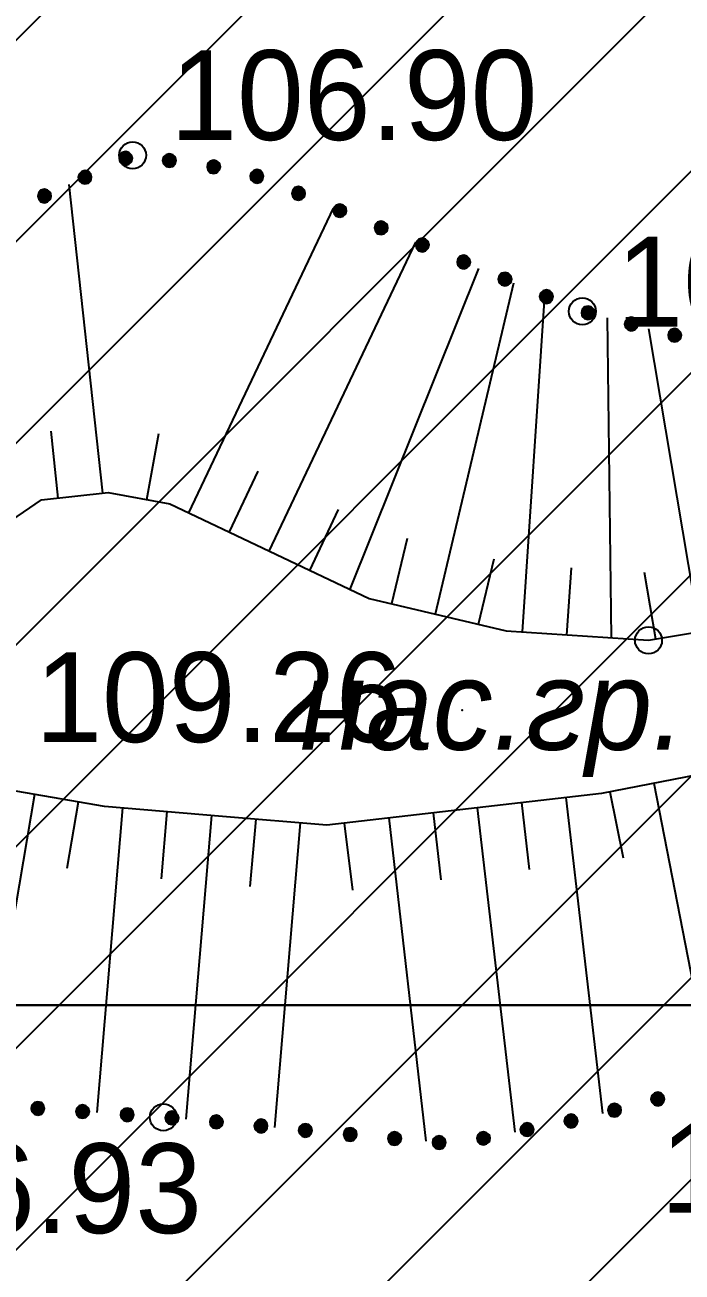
# Model space of a CAD drawing. Header units: millimetres. Extents: x 172667 to 1873135, y -274708 to 168495.
# Drawn here: x 1824393 to 1831713, y 12278 to 26165 of the extents above; entities that cross this region are included whole.
import ezdxf
from ezdxf.enums import TextEntityAlignment as Align

# ---------------------------------------------------------------- set-up
doc = ezdxf.new("R2010")
doc.units = ezdxf.units.MM
doc.linetypes.add('ADSK_Линия сетки', pattern=[25, 20, -2.5, 0, -2.5])
doc.layers.add('_ТОПО', color=253, linetype='Continuous')
doc.layers.add('SC007', color=7, linetype='Continuous')
doc.layers.add('Оси', color=10, linetype='Continuous', lineweight=0)
doc.styles.add('1', font='', dxfattribs={"height": 0.000909972})
doc.styles.add('F2', font='', dxfattribs={"height": 0.000909972})
doc.styles.get('1').set_extended_font_data('D431', italic=True)
doc.styles.get('F2').set_extended_font_data('D431')

# ---------------------------------------------------------------- blocks, each defined once
blk = doc.blocks.new('SYMBOL2060001')
at = {"layer": 'SC007'}
blk.add_circle((0, 0), 0.15, dxfattribs=at)

msp = doc.modelspace()

# ---------------------------------------------------------------- hatches: boundary and pattern name
h = msp.add_hatch()
h.set_pattern_fill('ANSI31', color=30, scale=500)
h.paths.add_polyline_path([(1815477.8, 83886.2), (1850035.1, 83412.2), (1849138.2, 7719.4), (1815477.8, 8078.9)])
at = {"layer": '_ТОПО', "linetype": 'ByBlock', "lineweight": -2}
for points in [[(1825516.2, 24605.1), (1825551.2, 24615.1), (1825581.2, 24640.1), (1825591.2, 24680.1), (1825581.2, 24715.1), (1825551.2, 24745.1), (1825516.2, 24755.1), (1825476.2, 24745.1), (1825451.2, 24715.1), (1825441.2, 24680.1), (1825451.2, 24640.1), (1825476.2, 24615.1)], [(1826001.2, 24580.1), (1826041.2, 24590.1), (1826066.2, 24620.1), (1826076.2, 24655.1), (1826066.2, 24695.1), (1826041.2, 24720.1), (1826001.2, 24730.1), (1825966.2, 24720.1), (1825936.2, 24695.1), (1825926.2, 24655.1), (1825936.2, 24620.1), (1825966.2, 24590.1)], [(1826496.2, 24510.1), (1826531.2, 24520.1), (1826561.2, 24550.1), (1826571.2, 24585.1), (1826561.2, 24625.1), (1826531.2, 24650.1), (1826496.2, 24660.1), (1826456.2, 24650.1), (1826431.2, 24625.1), (1826421.2, 24585.1), (1826431.2, 24550.1), (1826456.2, 24520.1)], [(1825061.2, 24395.1), (1825101.2, 24405.1), (1825126.2, 24430.1), (1825136.2, 24470.1), (1825126.2, 24505.1), (1825101.2, 24535.1), (1825061.2, 24545.1), (1825026.2, 24535.1), (1824996.2, 24505.1), (1824986.2, 24470.1), (1824996.2, 24430.1), (1825026.2, 24405.1)], [(1826976.2, 24405.1), (1827016.2, 24415.1), (1827041.2, 24440.1), (1827051.2, 24480.1), (1827041.2, 24515.1), (1827016.2, 24545.1), (1826976.2, 24555.1), (1826941.2, 24545.1), (1826911.2, 24515.1), (1826901.2, 24480.1), (1826911.2, 24440.1), (1826941.2, 24415.1)], [(1824611.2, 24185.1), (1824646.2, 24195.1), (1824676.2, 24225.1), (1824686.2, 24260.1), (1824676.2, 24300.1), (1824646.2, 24325.1), (1824611.2, 24335.1), (1824571.2, 24325.1), (1824546.2, 24300.1), (1824536.2, 24260.1), (1824546.2, 24225.1), (1824571.2, 24195.1)], [(1827441.2, 24215.1), (1827476.2, 24225.1), (1827506.2, 24250.1), (1827516.2, 24290.1), (1827506.2, 24325.1), (1827476.2, 24355.1), (1827441.2, 24365.1), (1827401.2, 24355.1), (1827376.2, 24325.1), (1827366.2, 24290.1), (1827376.2, 24250.1), (1827401.2, 24225.1)], [(1827901.2, 24025.1), (1827936.2, 24035.1), (1827966.2, 24060.1), (1827976.2, 24095.1), (1827966.2, 24135.1), (1827936.2, 24160.1), (1827901.2, 24170.1), (1827861.2, 24160.1), (1827836.2, 24135.1), (1827826.2, 24095.1), (1827836.2, 24060.1), (1827861.2, 24035.1)], [(1828361.2, 23830.1), (1828396.2, 23840.1), (1828426.2, 23870.1), (1828436.2, 23905.1), (1828426.2, 23945.1), (1828396.2, 23970.1), (1828361.2, 23980.1), (1828321.2, 23970.1), (1828296.2, 23945.1), (1828286.2, 23905.1), (1828296.2, 23870.1), (1828321.2, 23840.1)], [(1828821.2, 23640.1), (1828856.2, 23650.1), (1828886.2, 23680.1), (1828896.2, 23715.1), (1828886.2, 23755.1), (1828856.2, 23780.1), (1828821.2, 23790.1), (1828781.2, 23780.1), (1828756.2, 23755.1), (1828746.2, 23715.1), (1828756.2, 23680.1), (1828781.2, 23650.1)], [(1829281.2, 23450.1), (1829316.2, 23460.1), (1829346.2, 23485.1), (1829356.2, 23525.1), (1829346.2, 23560.1), (1829316.2, 23590.1), (1829281.2, 23600.1), (1829241.2, 23590.1), (1829216.2, 23560.1), (1829206.2, 23525.1), (1829216.2, 23485.1), (1829241.2, 23460.1)], [(1829741.2, 23260.1), (1829776.2, 23270.1), (1829806.2, 23295.1), (1829816.2, 23335.1), (1829806.2, 23370.1), (1829776.2, 23400.1), (1829741.2, 23410.1), (1829701.2, 23400.1), (1829676.2, 23370.1), (1829666.2, 23335.1), (1829676.2, 23295.1), (1829701.2, 23270.1)], [(1830201.2, 23065.1), (1830241.2, 23075.1), (1830266.2, 23105.1), (1830276.2, 23140.1), (1830266.2, 23180.1), (1830241.2, 23205.1), (1830201.2, 23215.1), (1830166.2, 23205.1), (1830136.2, 23180.1), (1830126.2, 23140.1), (1830136.2, 23105.1), (1830166.2, 23075.1)], [(1830666.2, 22885.1), (1830701.2, 22895.1), (1830731.2, 22920.1), (1830741.2, 22960.1), (1830731.2, 22995.1), (1830701.2, 23025.1), (1830666.2, 23035.1), (1830626.2, 23025.1), (1830601.2, 22995.1), (1830591.2, 22960.1), (1830601.2, 22920.1), (1830626.2, 22895.1)], [(1831146.2, 22760.1), (1831186.2, 22770.1), (1831211.2, 22795.1), (1831221.2, 22835.1), (1831211.2, 22870.1), (1831186.2, 22900.1), (1831146.2, 22910.1), (1831111.2, 22900.1), (1831081.2, 22870.1), (1831071.2, 22835.1), (1831081.2, 22795.1), (1831111.2, 22770.1)], [(1831631.2, 22635.1), (1831666.2, 22645.1), (1831696.2, 22670.1), (1831706.2, 22710.1), (1831696.2, 22745.1), (1831666.2, 22775.1), (1831631.2, 22785.1), (1831591.2, 22775.1), (1831566.2, 22745.1), (1831556.2, 22710.1), (1831566.2, 22670.1), (1831591.2, 22645.1)], [(1824536.2, 14025.1), (1824576.2, 14035.1), (1824601.2, 14065.1), (1824611.2, 14100.1), (1824601.2, 14135.1), (1824576.2, 14165.1), (1824536.2, 14175.1), (1824501.2, 14165.1), (1824471.2, 14135.1), (1824461.2, 14100.1), (1824471.2, 14065.1), (1824501.2, 14035.1)], [(1831441.2, 14130.1), (1831481.2, 14140.1), (1831506.2, 14170.1), (1831516.2, 14205.1), (1831506.2, 14245.1), (1831481.2, 14270.1), (1831441.2, 14280.1), (1831406.2, 14270.1), (1831376.2, 14245.1), (1831366.2, 14205.1), (1831376.2, 14170.1), (1831406.2, 14140.1)], [(1825036.2, 13990.1), (1825071.2, 14000.1), (1825101.2, 14030.1), (1825111.2, 14065.1), (1825101.2, 14105.1), (1825071.2, 14130.1), (1825036.2, 14140.1), (1824996.2, 14130.1), (1824971.2, 14105.1), (1824961.2, 14065.1), (1824971.2, 14030.1), (1824996.2, 14000.1)], [(1825531.2, 13955.1), (1825571.2, 13965.1), (1825596.2, 13995.1), (1825606.2, 14030.1), (1825596.2, 14070.1), (1825571.2, 14095.1), (1825531.2, 14105.1), (1825496.2, 14095.1), (1825466.2, 14070.1), (1825456.2, 14030.1), (1825466.2, 13995.1), (1825496.2, 13965.1)], [(1826031.2, 13920.1), (1826066.2, 13930.1), (1826096.2, 13955.1), (1826106.2, 13995.1), (1826096.2, 14030.1), (1826066.2, 14060.1), (1826031.2, 14070.1), (1825991.2, 14060.1), (1825966.2, 14030.1), (1825956.2, 13995.1), (1825966.2, 13955.1), (1825991.2, 13930.1)], [(1830476.2, 13885.1), (1830516.2, 13895.1), (1830541.2, 13925.1), (1830551.2, 13960.1), (1830541.2, 14000.1), (1830516.2, 14025.1), (1830476.2, 14035.1), (1830441.2, 14025.1), (1830411.2, 14000.1), (1830401.2, 13960.1), (1830411.2, 13925.1), (1830441.2, 13895.1)], [(1830961.2, 14005.1), (1830996.2, 14015.1), (1831026.2, 14045.1), (1831036.2, 14080.1), (1831026.2, 14120.1), (1830996.2, 14145.1), (1830961.2, 14155.1), (1830921.2, 14145.1), (1830896.2, 14120.1), (1830886.2, 14080.1), (1830896.2, 14045.1), (1830921.2, 14015.1)], [(1826526.2, 13875.1), (1826561.2, 13885.1), (1826591.2, 13910.1), (1826601.2, 13950.1), (1826591.2, 13985.1), (1826561.2, 14015.1), (1826526.2, 14025.1), (1826486.2, 14015.1), (1826461.2, 13985.1), (1826451.2, 13950.1), (1826461.2, 13910.1), (1826486.2, 13885.1)], [(1827021.2, 13830.1), (1827061.2, 13840.1), (1827086.2, 13865.1), (1827096.2, 13905.1), (1827086.2, 13940.1), (1827061.2, 13970.1), (1827021.2, 13980.1), (1826986.2, 13970.1), (1826956.2, 13940.1), (1826946.2, 13905.1), (1826956.2, 13865.1), (1826986.2, 13840.1)], [(1827516.2, 13780.1), (1827556.2, 13790.1), (1827581.2, 13820.1), (1827591.2, 13855.1), (1827581.2, 13895.1), (1827556.2, 13920.1), (1827516.2, 13930.1), (1827481.2, 13920.1), (1827451.2, 13895.1), (1827441.2, 13855.1), (1827451.2, 13820.1), (1827481.2, 13790.1)], [(1829986.2, 13790.1), (1830026.2, 13800.1), (1830051.2, 13825.1), (1830061.2, 13865.1), (1830051.2, 13900.1), (1830026.2, 13930.1), (1829986.2, 13940.1), (1829951.2, 13930.1), (1829921.2, 13900.1), (1829911.2, 13865.1), (1829921.2, 13825.1), (1829951.2, 13800.1)], [(1828016.2, 13735.1), (1828051.2, 13745.1), (1828081.2, 13775.1), (1828091.2, 13810.1), (1828081.2, 13850.1), (1828051.2, 13875.1), (1828016.2, 13885.1), (1827976.2, 13875.1), (1827951.2, 13850.1), (1827941.2, 13810.1), (1827951.2, 13775.1), (1827976.2, 13745.1)], [(1828511.2, 13690.1), (1828546.2, 13700.1), (1828576.2, 13730.1), (1828586.2, 13765.1), (1828576.2, 13805.1), (1828546.2, 13830.1), (1828511.2, 13840.1), (1828471.2, 13830.1), (1828446.2, 13805.1), (1828436.2, 13765.1), (1828446.2, 13730.1), (1828471.2, 13700.1)], [(1829006.2, 13645.1), (1829046.2, 13655.1), (1829071.2, 13685.1), (1829081.2, 13720.1), (1829071.2, 13760.1), (1829046.2, 13785.1), (1829006.2, 13795.1), (1828971.2, 13785.1), (1828941.2, 13760.1), (1828931.2, 13720.1), (1828941.2, 13685.1), (1828971.2, 13655.1)], [(1829501.2, 13695.1), (1829536.2, 13705.1), (1829566.2, 13730.1), (1829576.2, 13770.1), (1829566.2, 13805.1), (1829536.2, 13830.1), (1829501.2, 13840.1), (1829461.2, 13830.1), (1829436.2, 13805.1), (1829426.2, 13770.1), (1829436.2, 13730.1), (1829461.2, 13705.1)]]:
    msp.add_hatch(color=8, dxfattribs=at).paths.add_polyline_path(points)

# ---------------------------------------------------------------- linework, layer by layer
at = {"lineweight": 30, "elevation": 3738.5}
msp.add_lwpolyline([(1840615.2, 75499), (1817365.2, 75499), (1817365.2, 15249), (1840615.2, 15249)], close=True, dxfattribs=at)
at = {"layer": '_ТОПО', "color": 8, "linetype": 'ByBlock', "lineweight": -2}
for p, q in [((1825260, 20951.3, 97423.8), (1824884.6, 24387.2, 97423.8)), ((1826220, 20731.3, 97423.8), (1827830.1, 24126.3, 97423.8)), ((1827115, 20306.3, 97423.8), (1828749.1, 23745, 97423.8)), ((1828015, 19881.3, 97423.8), (1829449.4, 23454.4, 97423.8)), ((1828965, 19606.3, 97423.8), (1829837.1, 23293.6, 97423.8)), ((1829935, 19406.3, 97423.8), (1830184.2, 23149.6, 97423.8)), ((1830925, 19341.3, 97423.8), (1830883.9, 22902.7, 97423.8)), ((1831910, 19406.3, 97423.8), (1831343.8, 22782.9, 97423.8)), ((1824765, 20896.3, 97423.8), (1824685, 21641.3, 97423.8)), ((1825750, 20881.3, 97423.8), (1825885, 21616.3, 97423.8)), ((1826670, 20521.3, 97423.8), (1826990, 21196.3, 97423.8)), ((1827565, 20091.3, 97423.8), (1827885, 20771.3, 97423.8)), ((1828480, 19721.3, 97423.8), (1828655, 20451.3, 97423.8)), ((1829445, 19491.3, 97423.8), (1829620, 20221.3, 97423.8)), ((1830430, 19371.3, 97423.8), (1830480, 20121.3, 97423.8)), ((1831420, 19326.3, 97423.8), (1831295, 20066.3, 97423.8)), ((1831400, 17721.3, 97423.8), (1832050.8, 14367.3, 97423.8)), ((1824500, 17596.3, 97423.8), (1823908.1, 14144.3, 97423.8)), ((1824985, 17511.3, 97423.8), (1824860, 16771.3, 97423.8)), ((1829925, 17506.3, 97423.8), (1830010, 16761.3, 97423.8)), ((1830420, 17561.3, 97423.8), (1830826, 14045, 97423.8)), ((1830910, 17626.3, 97423.8), (1831055, 16891.3, 97423.8)), ((1825480, 17446.3, 97423.8), (1825195.4, 14054, 97423.8)), ((1825975, 17406.3, 97423.8), (1825910, 16656.3, 97423.8)), ((1826470, 17361.3, 97423.8), (1826186.2, 13979.2, 97423.8)), ((1828940, 17391.3, 97423.8), (1829025, 16646.3, 97423.8)), ((1829430, 17446.3, 97423.8), (1829849.8, 13837.4, 97423.8)), ((1826965, 17321.3, 97423.8), (1826900, 16571.3, 97423.8)), ((1827460, 17281.3, 97423.8), (1827172.5, 13889, 97423.8)), ((1827950, 17276.3, 97423.8), (1828040, 16531.3, 97423.8)), ((1828445, 17336.3, 97423.8), (1828860.5, 13734.7, 97423.8))]:
    msp.add_line(p, q, dxfattribs=at)
at = {"layer": '_ТОПО', "color": 8, "linetype": 'ByBlock', "lineweight": -2, "elevation": 96285.1, "flags": 128}
for points in [[(1825516.2, 24605.1), (1825551.2, 24615.1), (1825581.2, 24640.1), (1825591.2, 24680.1), (1825581.2, 24715.1), (1825551.2, 24745.1), (1825516.2, 24755.1), (1825476.2, 24745.1), (1825451.2, 24715.1), (1825441.2, 24680.1), (1825451.2, 24640.1), (1825476.2, 24615.1), (1825516.2, 24605.1)], [(1825516.2, 24605.1), (1825551.2, 24615.1), (1825581.2, 24640.1), (1825591.2, 24680.1), (1825581.2, 24715.1), (1825551.2, 24745.1), (1825516.2, 24755.1), (1825476.2, 24745.1), (1825451.2, 24715.1), (1825441.2, 24680.1), (1825451.2, 24640.1), (1825476.2, 24615.1), (1825516.2, 24605.1)], [(1826001.2, 24580.1), (1826041.2, 24590.1), (1826066.2, 24620.1), (1826076.2, 24655.1), (1826066.2, 24695.1), (1826041.2, 24720.1), (1826001.2, 24730.1), (1825966.2, 24720.1), (1825936.2, 24695.1), (1825926.2, 24655.1), (1825936.2, 24620.1), (1825966.2, 24590.1), (1826001.2, 24580.1)], [(1826001.2, 24580.1), (1826041.2, 24590.1), (1826066.2, 24620.1), (1826076.2, 24655.1), (1826066.2, 24695.1), (1826041.2, 24720.1), (1826001.2, 24730.1), (1825966.2, 24720.1), (1825936.2, 24695.1), (1825926.2, 24655.1), (1825936.2, 24620.1), (1825966.2, 24590.1), (1826001.2, 24580.1)], [(1826496.2, 24510.1), (1826531.2, 24520.1), (1826561.2, 24550.1), (1826571.2, 24585.1), (1826561.2, 24625.1), (1826531.2, 24650.1), (1826496.2, 24660.1), (1826456.2, 24650.1), (1826431.2, 24625.1), (1826421.2, 24585.1), (1826431.2, 24550.1), (1826456.2, 24520.1), (1826496.2, 24510.1)], [(1826496.2, 24510.1), (1826531.2, 24520.1), (1826561.2, 24550.1), (1826571.2, 24585.1), (1826561.2, 24625.1), (1826531.2, 24650.1), (1826496.2, 24660.1), (1826456.2, 24650.1), (1826431.2, 24625.1), (1826421.2, 24585.1), (1826431.2, 24550.1), (1826456.2, 24520.1), (1826496.2, 24510.1)], [(1825061.2, 24395.1), (1825101.2, 24405.1), (1825126.2, 24430.1), (1825136.2, 24470.1), (1825126.2, 24505.1), (1825101.2, 24535.1), (1825061.2, 24545.1), (1825026.2, 24535.1), (1824996.2, 24505.1), (1824986.2, 24470.1), (1824996.2, 24430.1), (1825026.2, 24405.1), (1825061.2, 24395.1)], [(1825061.2, 24395.1), (1825101.2, 24405.1), (1825126.2, 24430.1), (1825136.2, 24470.1), (1825126.2, 24505.1), (1825101.2, 24535.1), (1825061.2, 24545.1), (1825026.2, 24535.1), (1824996.2, 24505.1), (1824986.2, 24470.1), (1824996.2, 24430.1), (1825026.2, 24405.1), (1825061.2, 24395.1)], [(1826976.2, 24405.1), (1827016.2, 24415.1), (1827041.2, 24440.1), (1827051.2, 24480.1), (1827041.2, 24515.1), (1827016.2, 24545.1), (1826976.2, 24555.1), (1826941.2, 24545.1), (1826911.2, 24515.1), (1826901.2, 24480.1), (1826911.2, 24440.1), (1826941.2, 24415.1), (1826976.2, 24405.1)], [(1826976.2, 24405.1), (1827016.2, 24415.1), (1827041.2, 24440.1), (1827051.2, 24480.1), (1827041.2, 24515.1), (1827016.2, 24545.1), (1826976.2, 24555.1), (1826941.2, 24545.1), (1826911.2, 24515.1), (1826901.2, 24480.1), (1826911.2, 24440.1), (1826941.2, 24415.1), (1826976.2, 24405.1)], [(1824611.2, 24185.1), (1824646.2, 24195.1), (1824676.2, 24225.1), (1824686.2, 24260.1), (1824676.2, 24300.1), (1824646.2, 24325.1), (1824611.2, 24335.1), (1824571.2, 24325.1), (1824546.2, 24300.1), (1824536.2, 24260.1), (1824546.2, 24225.1), (1824571.2, 24195.1), (1824611.2, 24185.1)], [(1824611.2, 24185.1), (1824646.2, 24195.1), (1824676.2, 24225.1), (1824686.2, 24260.1), (1824676.2, 24300.1), (1824646.2, 24325.1), (1824611.2, 24335.1), (1824571.2, 24325.1), (1824546.2, 24300.1), (1824536.2, 24260.1), (1824546.2, 24225.1), (1824571.2, 24195.1), (1824611.2, 24185.1)], [(1827441.2, 24215.1), (1827476.2, 24225.1), (1827506.2, 24250.1), (1827516.2, 24290.1), (1827506.2, 24325.1), (1827476.2, 24355.1), (1827441.2, 24365.1), (1827401.2, 24355.1), (1827376.2, 24325.1), (1827366.2, 24290.1), (1827376.2, 24250.1), (1827401.2, 24225.1), (1827441.2, 24215.1)], [(1827441.2, 24215.1), (1827476.2, 24225.1), (1827506.2, 24250.1), (1827516.2, 24290.1), (1827506.2, 24325.1), (1827476.2, 24355.1), (1827441.2, 24365.1), (1827401.2, 24355.1), (1827376.2, 24325.1), (1827366.2, 24290.1), (1827376.2, 24250.1), (1827401.2, 24225.1), (1827441.2, 24215.1)], [(1827901.2, 24025.1), (1827936.2, 24035.1), (1827966.2, 24060.1), (1827976.2, 24095.1), (1827966.2, 24135.1), (1827936.2, 24160.1), (1827901.2, 24170.1), (1827861.2, 24160.1), (1827836.2, 24135.1), (1827826.2, 24095.1), (1827836.2, 24060.1), (1827861.2, 24035.1), (1827901.2, 24025.1)], [(1827901.2, 24025.1), (1827936.2, 24035.1), (1827966.2, 24060.1), (1827976.2, 24095.1), (1827966.2, 24135.1), (1827936.2, 24160.1), (1827901.2, 24170.1), (1827861.2, 24160.1), (1827836.2, 24135.1), (1827826.2, 24095.1), (1827836.2, 24060.1), (1827861.2, 24035.1), (1827901.2, 24025.1)], [(1828361.2, 23830.1), (1828396.2, 23840.1), (1828426.2, 23870.1), (1828436.2, 23905.1), (1828426.2, 23945.1), (1828396.2, 23970.1), (1828361.2, 23980.1), (1828321.2, 23970.1), (1828296.2, 23945.1), (1828286.2, 23905.1), (1828296.2, 23870.1), (1828321.2, 23840.1), (1828361.2, 23830.1)], [(1828361.2, 23830.1), (1828396.2, 23840.1), (1828426.2, 23870.1), (1828436.2, 23905.1), (1828426.2, 23945.1), (1828396.2, 23970.1), (1828361.2, 23980.1), (1828321.2, 23970.1), (1828296.2, 23945.1), (1828286.2, 23905.1), (1828296.2, 23870.1), (1828321.2, 23840.1), (1828361.2, 23830.1)], [(1828821.2, 23640.1), (1828856.2, 23650.1), (1828886.2, 23680.1), (1828896.2, 23715.1), (1828886.2, 23755.1), (1828856.2, 23780.1), (1828821.2, 23790.1), (1828781.2, 23780.1), (1828756.2, 23755.1), (1828746.2, 23715.1), (1828756.2, 23680.1), (1828781.2, 23650.1), (1828821.2, 23640.1)], [(1828821.2, 23640.1), (1828856.2, 23650.1), (1828886.2, 23680.1), (1828896.2, 23715.1), (1828886.2, 23755.1), (1828856.2, 23780.1), (1828821.2, 23790.1), (1828781.2, 23780.1), (1828756.2, 23755.1), (1828746.2, 23715.1), (1828756.2, 23680.1), (1828781.2, 23650.1), (1828821.2, 23640.1)], [(1829281.2, 23450.1), (1829316.2, 23460.1), (1829346.2, 23485.1), (1829356.2, 23525.1), (1829346.2, 23560.1), (1829316.2, 23590.1), (1829281.2, 23600.1), (1829241.2, 23590.1), (1829216.2, 23560.1), (1829206.2, 23525.1), (1829216.2, 23485.1), (1829241.2, 23460.1), (1829281.2, 23450.1)], [(1829281.2, 23450.1), (1829316.2, 23460.1), (1829346.2, 23485.1), (1829356.2, 23525.1), (1829346.2, 23560.1), (1829316.2, 23590.1), (1829281.2, 23600.1), (1829241.2, 23590.1), (1829216.2, 23560.1), (1829206.2, 23525.1), (1829216.2, 23485.1), (1829241.2, 23460.1), (1829281.2, 23450.1)], [(1829741.2, 23260.1), (1829776.2, 23270.1), (1829806.2, 23295.1), (1829816.2, 23335.1), (1829806.2, 23370.1), (1829776.2, 23400.1), (1829741.2, 23410.1), (1829701.2, 23400.1), (1829676.2, 23370.1), (1829666.2, 23335.1), (1829676.2, 23295.1), (1829701.2, 23270.1), (1829741.2, 23260.1)], [(1829741.2, 23260.1), (1829776.2, 23270.1), (1829806.2, 23295.1), (1829816.2, 23335.1), (1829806.2, 23370.1), (1829776.2, 23400.1), (1829741.2, 23410.1), (1829701.2, 23400.1), (1829676.2, 23370.1), (1829666.2, 23335.1), (1829676.2, 23295.1), (1829701.2, 23270.1), (1829741.2, 23260.1)], [(1830201.2, 23065.1), (1830241.2, 23075.1), (1830266.2, 23105.1), (1830276.2, 23140.1), (1830266.2, 23180.1), (1830241.2, 23205.1), (1830201.2, 23215.1), (1830166.2, 23205.1), (1830136.2, 23180.1), (1830126.2, 23140.1), (1830136.2, 23105.1), (1830166.2, 23075.1), (1830201.2, 23065.1)], [(1830201.2, 23065.1), (1830241.2, 23075.1), (1830266.2, 23105.1), (1830276.2, 23140.1), (1830266.2, 23180.1), (1830241.2, 23205.1), (1830201.2, 23215.1), (1830166.2, 23205.1), (1830136.2, 23180.1), (1830126.2, 23140.1), (1830136.2, 23105.1), (1830166.2, 23075.1), (1830201.2, 23065.1)], [(1830666.2, 22885.1), (1830701.2, 22895.1), (1830731.2, 22920.1), (1830741.2, 22960.1), (1830731.2, 22995.1), (1830701.2, 23025.1), (1830666.2, 23035.1), (1830626.2, 23025.1), (1830601.2, 22995.1), (1830591.2, 22960.1), (1830601.2, 22920.1), (1830626.2, 22895.1), (1830666.2, 22885.1)], [(1830666.2, 22885.1), (1830701.2, 22895.1), (1830731.2, 22920.1), (1830741.2, 22960.1), (1830731.2, 22995.1), (1830701.2, 23025.1), (1830666.2, 23035.1), (1830626.2, 23025.1), (1830601.2, 22995.1), (1830591.2, 22960.1), (1830601.2, 22920.1), (1830626.2, 22895.1), (1830666.2, 22885.1)], [(1831146.2, 22760.1), (1831186.2, 22770.1), (1831211.2, 22795.1), (1831221.2, 22835.1), (1831211.2, 22870.1), (1831186.2, 22900.1), (1831146.2, 22910.1), (1831111.2, 22900.1), (1831081.2, 22870.1), (1831071.2, 22835.1), (1831081.2, 22795.1), (1831111.2, 22770.1), (1831146.2, 22760.1)], [(1831146.2, 22760.1), (1831186.2, 22770.1), (1831211.2, 22795.1), (1831221.2, 22835.1), (1831211.2, 22870.1), (1831186.2, 22900.1), (1831146.2, 22910.1), (1831111.2, 22900.1), (1831081.2, 22870.1), (1831071.2, 22835.1), (1831081.2, 22795.1), (1831111.2, 22770.1), (1831146.2, 22760.1)], [(1831631.2, 22635.1), (1831666.2, 22645.1), (1831696.2, 22670.1), (1831706.2, 22710.1), (1831696.2, 22745.1), (1831666.2, 22775.1), (1831631.2, 22785.1), (1831591.2, 22775.1), (1831566.2, 22745.1), (1831556.2, 22710.1), (1831566.2, 22670.1), (1831591.2, 22645.1), (1831631.2, 22635.1)], [(1831631.2, 22635.1), (1831666.2, 22645.1), (1831696.2, 22670.1), (1831706.2, 22710.1), (1831696.2, 22745.1), (1831666.2, 22775.1), (1831631.2, 22785.1), (1831591.2, 22775.1), (1831566.2, 22745.1), (1831556.2, 22710.1), (1831566.2, 22670.1), (1831591.2, 22645.1), (1831631.2, 22635.1)], [(1824536.2, 14025.1), (1824576.2, 14035.1), (1824601.2, 14065.1), (1824611.2, 14100.1), (1824601.2, 14135.1), (1824576.2, 14165.1), (1824536.2, 14175.1), (1824501.2, 14165.1), (1824471.2, 14135.1), (1824461.2, 14100.1), (1824471.2, 14065.1), (1824501.2, 14035.1), (1824536.2, 14025.1)], [(1824536.2, 14025.1), (1824576.2, 14035.1), (1824601.2, 14065.1), (1824611.2, 14100.1), (1824601.2, 14135.1), (1824576.2, 14165.1), (1824536.2, 14175.1), (1824501.2, 14165.1), (1824471.2, 14135.1), (1824461.2, 14100.1), (1824471.2, 14065.1), (1824501.2, 14035.1), (1824536.2, 14025.1)], [(1831441.2, 14130.1), (1831481.2, 14140.1), (1831506.2, 14170.1), (1831516.2, 14205.1), (1831506.2, 14245.1), (1831481.2, 14270.1), (1831441.2, 14280.1), (1831406.2, 14270.1), (1831376.2, 14245.1), (1831366.2, 14205.1), (1831376.2, 14170.1), (1831406.2, 14140.1), (1831441.2, 14130.1)], [(1831441.2, 14130.1), (1831481.2, 14140.1), (1831506.2, 14170.1), (1831516.2, 14205.1), (1831506.2, 14245.1), (1831481.2, 14270.1), (1831441.2, 14280.1), (1831406.2, 14270.1), (1831376.2, 14245.1), (1831366.2, 14205.1), (1831376.2, 14170.1), (1831406.2, 14140.1), (1831441.2, 14130.1)], [(1825036.2, 13990.1), (1825071.2, 14000.1), (1825101.2, 14030.1), (1825111.2, 14065.1), (1825101.2, 14105.1), (1825071.2, 14130.1), (1825036.2, 14140.1), (1824996.2, 14130.1), (1824971.2, 14105.1), (1824961.2, 14065.1), (1824971.2, 14030.1), (1824996.2, 14000.1), (1825036.2, 13990.1)], [(1825036.2, 13990.1), (1825071.2, 14000.1), (1825101.2, 14030.1), (1825111.2, 14065.1), (1825101.2, 14105.1), (1825071.2, 14130.1), (1825036.2, 14140.1), (1824996.2, 14130.1), (1824971.2, 14105.1), (1824961.2, 14065.1), (1824971.2, 14030.1), (1824996.2, 14000.1), (1825036.2, 13990.1)], [(1825531.2, 13955.1), (1825571.2, 13965.1), (1825596.2, 13995.1), (1825606.2, 14030.1), (1825596.2, 14070.1), (1825571.2, 14095.1), (1825531.2, 14105.1), (1825496.2, 14095.1), (1825466.2, 14070.1), (1825456.2, 14030.1), (1825466.2, 13995.1), (1825496.2, 13965.1), (1825531.2, 13955.1)], [(1825531.2, 13955.1), (1825571.2, 13965.1), (1825596.2, 13995.1), (1825606.2, 14030.1), (1825596.2, 14070.1), (1825571.2, 14095.1), (1825531.2, 14105.1), (1825496.2, 14095.1), (1825466.2, 14070.1), (1825456.2, 14030.1), (1825466.2, 13995.1), (1825496.2, 13965.1), (1825531.2, 13955.1)], [(1826031.2, 13920.1), (1826066.2, 13930.1), (1826096.2, 13955.1), (1826106.2, 13995.1), (1826096.2, 14030.1), (1826066.2, 14060.1), (1826031.2, 14070.1), (1825991.2, 14060.1), (1825966.2, 14030.1), (1825956.2, 13995.1), (1825966.2, 13955.1), (1825991.2, 13930.1), (1826031.2, 13920.1)], [(1826031.2, 13920.1), (1826066.2, 13930.1), (1826096.2, 13955.1), (1826106.2, 13995.1), (1826096.2, 14030.1), (1826066.2, 14060.1), (1826031.2, 14070.1), (1825991.2, 14060.1), (1825966.2, 14030.1), (1825956.2, 13995.1), (1825966.2, 13955.1), (1825991.2, 13930.1), (1826031.2, 13920.1)], [(1830476.2, 13885.1), (1830516.2, 13895.1), (1830541.2, 13925.1), (1830551.2, 13960.1), (1830541.2, 14000.1), (1830516.2, 14025.1), (1830476.2, 14035.1), (1830441.2, 14025.1), (1830411.2, 14000.1), (1830401.2, 13960.1), (1830411.2, 13925.1), (1830441.2, 13895.1), (1830476.2, 13885.1)], [(1830476.2, 13885.1), (1830516.2, 13895.1), (1830541.2, 13925.1), (1830551.2, 13960.1), (1830541.2, 14000.1), (1830516.2, 14025.1), (1830476.2, 14035.1), (1830441.2, 14025.1), (1830411.2, 14000.1), (1830401.2, 13960.1), (1830411.2, 13925.1), (1830441.2, 13895.1), (1830476.2, 13885.1)], [(1830961.2, 14005.1), (1830996.2, 14015.1), (1831026.2, 14045.1), (1831036.2, 14080.1), (1831026.2, 14120.1), (1830996.2, 14145.1), (1830961.2, 14155.1), (1830921.2, 14145.1), (1830896.2, 14120.1), (1830886.2, 14080.1), (1830896.2, 14045.1), (1830921.2, 14015.1), (1830961.2, 14005.1)], [(1830961.2, 14005.1), (1830996.2, 14015.1), (1831026.2, 14045.1), (1831036.2, 14080.1), (1831026.2, 14120.1), (1830996.2, 14145.1), (1830961.2, 14155.1), (1830921.2, 14145.1), (1830896.2, 14120.1), (1830886.2, 14080.1), (1830896.2, 14045.1), (1830921.2, 14015.1), (1830961.2, 14005.1)], [(1826526.2, 13875.1), (1826561.2, 13885.1), (1826591.2, 13910.1), (1826601.2, 13950.1), (1826591.2, 13985.1), (1826561.2, 14015.1), (1826526.2, 14025.1), (1826486.2, 14015.1), (1826461.2, 13985.1), (1826451.2, 13950.1), (1826461.2, 13910.1), (1826486.2, 13885.1), (1826526.2, 13875.1)], [(1826526.2, 13875.1), (1826561.2, 13885.1), (1826591.2, 13910.1), (1826601.2, 13950.1), (1826591.2, 13985.1), (1826561.2, 14015.1), (1826526.2, 14025.1), (1826486.2, 14015.1), (1826461.2, 13985.1), (1826451.2, 13950.1), (1826461.2, 13910.1), (1826486.2, 13885.1), (1826526.2, 13875.1)], [(1827021.2, 13830.1), (1827061.2, 13840.1), (1827086.2, 13865.1), (1827096.2, 13905.1), (1827086.2, 13940.1), (1827061.2, 13970.1), (1827021.2, 13980.1), (1826986.2, 13970.1), (1826956.2, 13940.1), (1826946.2, 13905.1), (1826956.2, 13865.1), (1826986.2, 13840.1), (1827021.2, 13830.1)], [(1827021.2, 13830.1), (1827061.2, 13840.1), (1827086.2, 13865.1), (1827096.2, 13905.1), (1827086.2, 13940.1), (1827061.2, 13970.1), (1827021.2, 13980.1), (1826986.2, 13970.1), (1826956.2, 13940.1), (1826946.2, 13905.1), (1826956.2, 13865.1), (1826986.2, 13840.1), (1827021.2, 13830.1)], [(1827516.2, 13780.1), (1827556.2, 13790.1), (1827581.2, 13820.1), (1827591.2, 13855.1), (1827581.2, 13895.1), (1827556.2, 13920.1), (1827516.2, 13930.1), (1827481.2, 13920.1), (1827451.2, 13895.1), (1827441.2, 13855.1), (1827451.2, 13820.1), (1827481.2, 13790.1), (1827516.2, 13780.1)], [(1827516.2, 13780.1), (1827556.2, 13790.1), (1827581.2, 13820.1), (1827591.2, 13855.1), (1827581.2, 13895.1), (1827556.2, 13920.1), (1827516.2, 13930.1), (1827481.2, 13920.1), (1827451.2, 13895.1), (1827441.2, 13855.1), (1827451.2, 13820.1), (1827481.2, 13790.1), (1827516.2, 13780.1)], [(1829986.2, 13790.1), (1830026.2, 13800.1), (1830051.2, 13825.1), (1830061.2, 13865.1), (1830051.2, 13900.1), (1830026.2, 13930.1), (1829986.2, 13940.1), (1829951.2, 13930.1), (1829921.2, 13900.1), (1829911.2, 13865.1), (1829921.2, 13825.1), (1829951.2, 13800.1), (1829986.2, 13790.1)], [(1829986.2, 13790.1), (1830026.2, 13800.1), (1830051.2, 13825.1), (1830061.2, 13865.1), (1830051.2, 13900.1), (1830026.2, 13930.1), (1829986.2, 13940.1), (1829951.2, 13930.1), (1829921.2, 13900.1), (1829911.2, 13865.1), (1829921.2, 13825.1), (1829951.2, 13800.1), (1829986.2, 13790.1)], [(1828016.2, 13735.1), (1828051.2, 13745.1), (1828081.2, 13775.1), (1828091.2, 13810.1), (1828081.2, 13850.1), (1828051.2, 13875.1), (1828016.2, 13885.1), (1827976.2, 13875.1), (1827951.2, 13850.1), (1827941.2, 13810.1), (1827951.2, 13775.1), (1827976.2, 13745.1), (1828016.2, 13735.1)], [(1828016.2, 13735.1), (1828051.2, 13745.1), (1828081.2, 13775.1), (1828091.2, 13810.1), (1828081.2, 13850.1), (1828051.2, 13875.1), (1828016.2, 13885.1), (1827976.2, 13875.1), (1827951.2, 13850.1), (1827941.2, 13810.1), (1827951.2, 13775.1), (1827976.2, 13745.1), (1828016.2, 13735.1)], [(1828511.2, 13690.1), (1828546.2, 13700.1), (1828576.2, 13730.1), (1828586.2, 13765.1), (1828576.2, 13805.1), (1828546.2, 13830.1), (1828511.2, 13840.1), (1828471.2, 13830.1), (1828446.2, 13805.1), (1828436.2, 13765.1), (1828446.2, 13730.1), (1828471.2, 13700.1), (1828511.2, 13690.1)], [(1828511.2, 13690.1), (1828546.2, 13700.1), (1828576.2, 13730.1), (1828586.2, 13765.1), (1828576.2, 13805.1), (1828546.2, 13830.1), (1828511.2, 13840.1), (1828471.2, 13830.1), (1828446.2, 13805.1), (1828436.2, 13765.1), (1828446.2, 13730.1), (1828471.2, 13700.1), (1828511.2, 13690.1)], [(1829006.2, 13645.1), (1829046.2, 13655.1), (1829071.2, 13685.1), (1829081.2, 13720.1), (1829071.2, 13760.1), (1829046.2, 13785.1), (1829006.2, 13795.1), (1828971.2, 13785.1), (1828941.2, 13760.1), (1828931.2, 13720.1), (1828941.2, 13685.1), (1828971.2, 13655.1), (1829006.2, 13645.1)], [(1829006.2, 13645.1), (1829046.2, 13655.1), (1829071.2, 13685.1), (1829081.2, 13720.1), (1829071.2, 13760.1), (1829046.2, 13785.1), (1829006.2, 13795.1), (1828971.2, 13785.1), (1828941.2, 13760.1), (1828931.2, 13720.1), (1828941.2, 13685.1), (1828971.2, 13655.1), (1829006.2, 13645.1)], [(1829501.2, 13695.1), (1829536.2, 13705.1), (1829566.2, 13730.1), (1829576.2, 13770.1), (1829566.2, 13805.1), (1829536.2, 13830.1), (1829501.2, 13840.1), (1829461.2, 13830.1), (1829436.2, 13805.1), (1829426.2, 13770.1), (1829436.2, 13730.1), (1829461.2, 13705.1), (1829501.2, 13695.1)], [(1829501.2, 13695.1), (1829536.2, 13705.1), (1829566.2, 13730.1), (1829576.2, 13770.1), (1829566.2, 13805.1), (1829536.2, 13830.1), (1829501.2, 13840.1), (1829461.2, 13830.1), (1829436.2, 13805.1), (1829426.2, 13770.1), (1829436.2, 13730.1), (1829461.2, 13705.1), (1829501.2, 13695.1)]]:
    msp.add_lwpolyline(points, close=True, dxfattribs=at)
at = {"layer": '_ТОПО', "color": 8, "linetype": 'ByBlock', "lineweight": -2, "elevation": 97423.8, "flags": 128}
msp.add_lwpolyline([(1833602.7, 18148.9), (1830814.4, 17607.9), (1827755.6, 17254.1), (1826594, 17351.8), (1825279.4, 17462.2), (1824008.2, 17680.1), (1824008.2, 17680.1), (1823552.3, 18336.2), (1823510.7, 19376.6), (1823843.6, 20375.4), (1824578.2, 20876.6), (1825321.2, 20958.1), (1826007.7, 20833.2), (1828226.2, 19780.1), (1829753.2, 19418.2), (1831339.2, 19313.1), (1833457, 19667.9)], dxfattribs=at)
at = {"layer": '_ТОПО', "color": 8, "linetype": 'ByBlock', "lineweight": -2}
msp.add_point((1829264.2, 18533.9, 107321.3), dxfattribs=at)
at = {"layer": 'Оси', "linetype": 'ADSK_Линия сетки'}
msp.add_line((1817365.2, 15249, 3738.5), (1851196.9, 15249, 3738.5), dxfattribs=at)

# ---------------------------------------------------------------- block references
at = {"layer": '_ТОПО', "color": 8, "linetype": 'ByBlock', "lineweight": -2, "xscale": 1000, "yscale": 1000, "zscale": 1000}
for p in [(1825592.2, 24714.1, 106900), (1830602.2, 22976.1, 106900), (1831339.2, 19313.1, 107004), (1825935.2, 14002.1, 106927)]:
    msp.add_blockref('SYMBOL2060001', p, dxfattribs=at)

# ---------------------------------------------------------------- texts
at = {"layer": '_ТОПО', "color": 8, "linetype": 'ByBlock', "lineweight": -2, "style": 'F2'}
for s, p in [('106.90', (1826012.2, 25384.1, 106700)), ('106.90', (1830982.2, 23306.1, 106920)), ('109.26', (1824508.2, 18680.1, 109257)), ('106.85', (1831473.2, 13440.1, 105916)), ('106.93', (1822275.2, 13212.1, 106297))]:
    msp.add_text(s, height=1000, dxfattribs=at).set_placement(p, align=Align.MIDDLE_LEFT)
at = {"layer": '_ТОПО', "color": 8, "linetype": 'ByBlock', "lineweight": -2, "style": '1'}
msp.add_text('нас.гр.', height=1000, dxfattribs=at).set_placement((1829604.2, 18593.9, 105761.3), align=Align.MIDDLE_CENTER)

doc.saveas('drawing.dxf')
